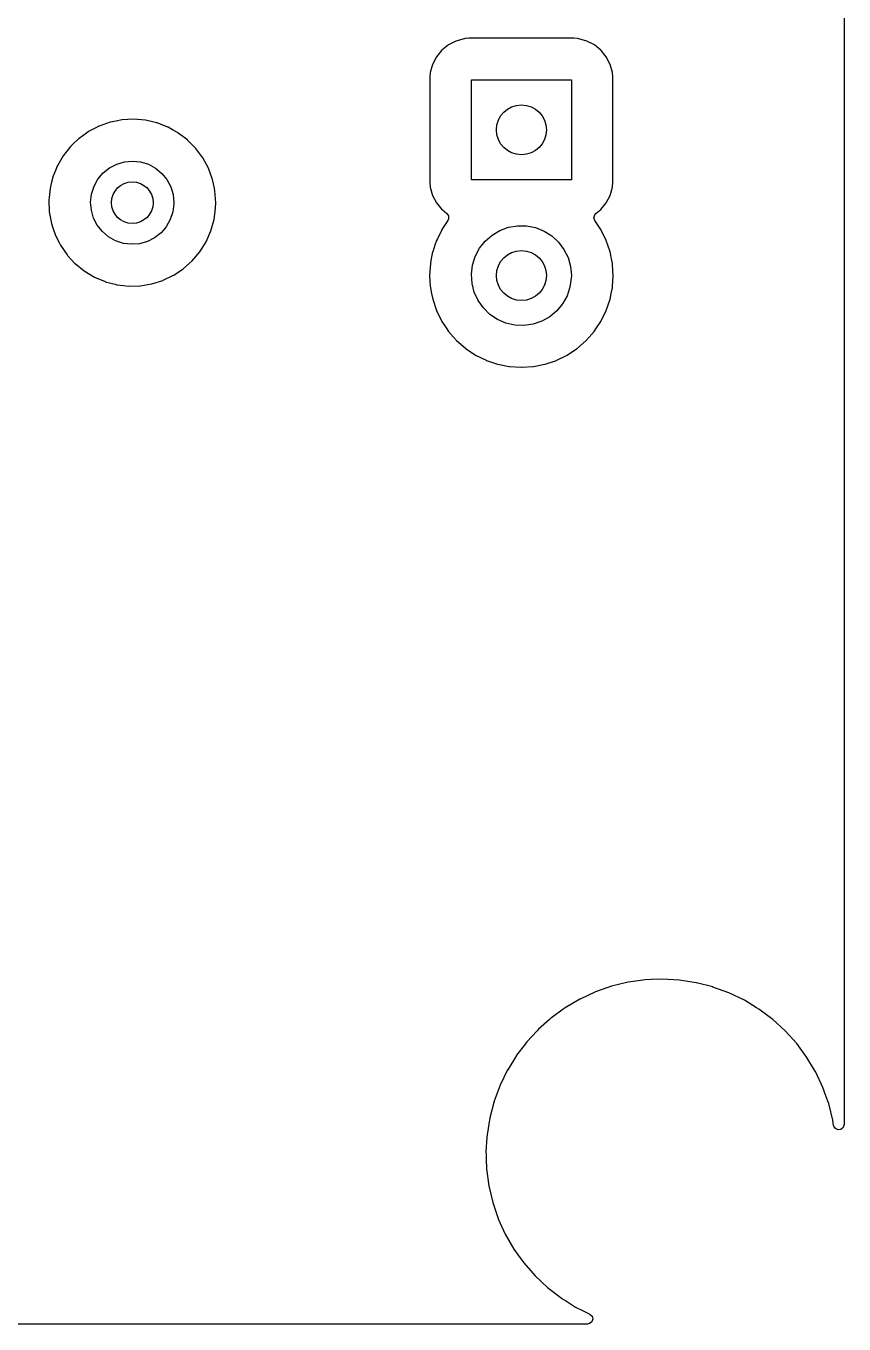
# Model space of a CAD drawing. Extents: x 1.63 to 4.81, y -6.15 to -3.83.
# Drawn here: x 4.032 to 4.806, y -6.148 to -4.92 of the extents above; entities that cross this region are included whole.
import ezdxf

# ---------------------------------------------------------------- set-up
doc = ezdxf.new("R2010")
doc.units = 0
doc.header["$MEASUREMENT"] = 0
doc.layers.add('BLACK', color=7, linetype='CONTINUOUS')

msp = doc.modelspace()

# ---------------------------------------------------------------- linework, layer by layer
at = {"layer": 'BLACK', "linetype": 'CONTINUOUS'}
for p, q in [((4.80569, -4.01546), (4.80569, -5.95961)), ((4.43864, -4.9347), (4.43155, -4.9384)), ((4.44634, -4.93249), (4.43864, -4.9347)), ((4.44758, -4.93238), (4.44634, -4.93249)), ((4.45096, -4.93208), (4.44758, -4.93238)), ((4.45107, -4.93207), (4.45096, -4.93208)), ((4.45096, -4.93208), (4.45096, -4.93208)), ((4.55011, -4.93207), (4.45107, -4.93207)), ((4.55022, -4.93208), (4.55011, -4.93207)), ((4.5536, -4.93238), (4.55022, -4.93208)), ((4.55022, -4.93208), (4.55022, -4.93208)), ((4.55485, -4.93249), (4.5536, -4.93238)), ((4.56254, -4.9347), (4.55485, -4.93249)), ((4.56963, -4.9384), (4.56254, -4.9347)), ((4.42519, -4.94365), (4.42164, -4.94801)), ((4.42535, -4.94346), (4.42519, -4.94365)), ((4.43155, -4.9384), (4.42535, -4.94346)), ((4.57583, -4.94346), (4.56963, -4.9384)), ((4.57599, -4.94365), (4.57583, -4.94346)), ((4.57954, -4.94801), (4.57599, -4.94365)), ((4.41658, -4.95675), (4.41438, -4.96445)), ((4.42029, -4.94966), (4.41658, -4.95675)), ((4.42164, -4.94801), (4.42029, -4.94966)), ((4.58089, -4.94966), (4.57954, -4.94801)), ((4.5846, -4.95675), (4.58089, -4.94966)), ((4.5868, -4.96445), (4.5846, -4.95675)), ((4.414, -4.96864), (4.41396, -4.96918)), ((4.41396, -4.96918), (4.41396, -5.06822)), ((4.41436, -4.96468), (4.414, -4.96864)), ((4.41438, -4.96445), (4.41436, -4.96468)), ((4.45335, -5.06594), (4.45335, -4.97146)), ((4.45335, -4.97146), (4.54783, -4.97146)), ((4.54783, -4.97146), (4.54783, -5.06594)), ((4.58682, -4.96468), (4.5868, -4.96445)), ((4.58718, -4.96864), (4.58682, -4.96468)), ((4.58722, -4.96918), (4.58718, -4.96864)), ((4.58722, -5.06822), (4.58722, -4.96918)), ((4.12278, -5.00926), (4.11735, -5.01034)), ((4.12296, -5.00925), (4.12278, -5.00926)), ((4.13374, -5.00866), (4.12296, -5.00925)), ((4.12296, -5.00925), (4.12296, -5.00925)), ((4.13392, -5.00865), (4.13374, -5.00866)), ((4.13374, -5.00866), (4.13374, -5.00866)), ((4.14503, -5.00961), (4.13392, -5.00865)), ((4.09128, -5.02037), (4.08941, -5.02171)), ((4.09142, -5.02027), (4.09128, -5.02037)), ((4.09128, -5.02037), (4.09128, -5.02037)), ((4.09814, -5.01678), (4.09142, -5.02027)), ((4.10116, -5.01521), (4.09814, -5.01678)), ((4.10132, -5.01513), (4.10116, -5.01521)), ((4.10116, -5.01521), (4.10116, -5.01521)), ((4.10148, -5.01507), (4.10132, -5.01513)), ((4.11168, -5.01149), (4.10148, -5.01507)), ((4.10148, -5.01507), (4.10148, -5.01507)), ((4.11184, -5.01144), (4.11168, -5.01149)), ((4.11201, -5.0114), (4.11184, -5.01144)), ((4.11735, -5.01034), (4.11201, -5.0114)), ((4.11201, -5.0114), (4.11201, -5.0114)), ((4.15193, -5.01121), (4.14503, -5.00961)), ((4.15572, -5.01209), (4.15193, -5.01121)), ((4.15589, -5.01213), (4.15572, -5.01209)), ((4.15572, -5.01209), (4.15572, -5.01209)), ((4.15606, -5.01219), (4.15589, -5.01213)), ((4.16613, -5.01609), (4.15606, -5.01219)), ((4.15606, -5.01219), (4.15606, -5.01219)), ((4.1663, -5.01615), (4.16613, -5.01609)), ((4.16613, -5.01609), (4.16613, -5.01609)), ((4.16645, -5.01624), (4.1663, -5.01615)), ((4.17071, -5.01862), (4.16645, -5.01624)), ((4.16645, -5.01624), (4.16645, -5.01624)), ((4.17603, -5.0216), (4.17071, -5.01862)), ((4.07546, -5.03333), (4.07428, -5.03446)), ((4.08222, -5.02688), (4.07546, -5.03333)), ((4.08235, -5.02676), (4.08222, -5.02688)), ((4.08222, -5.02688), (4.08222, -5.02688)), ((4.08941, -5.02171), (4.08235, -5.02676)), ((4.17617, -5.02171), (4.17603, -5.0216)), ((4.18476, -5.02826), (4.17617, -5.02171)), ((4.17617, -5.02171), (4.17617, -5.02171)), ((4.1849, -5.02837), (4.18476, -5.02826)), ((4.18476, -5.02826), (4.18476, -5.02826)), ((4.18838, -5.03191), (4.1849, -5.02837)), ((4.19173, -5.03532), (4.18838, -5.03191)), ((4.06737, -5.04322), (4.06485, -5.04756)), ((4.07428, -5.03446), (4.06737, -5.04322)), ((4.19272, -5.03632), (4.19173, -5.03532)), ((4.19935, -5.04529), (4.19272, -5.03632)), ((4.20464, -5.0551), (4.19935, -5.04529)), ((4.06002, -5.05717), (4.05758, -5.0632)), ((4.0617, -5.05302), (4.06002, -5.05717)), ((4.06177, -5.05286), (4.0617, -5.05302)), ((4.06186, -5.05271), (4.06177, -5.05286)), ((4.06485, -5.04756), (4.06186, -5.05271)), ((4.06186, -5.05271), (4.06186, -5.05271)), ((4.10513, -5.05947), (4.11112, -5.05465)), ((4.11112, -5.05465), (4.11793, -5.0511)), ((4.11793, -5.0511), (4.1253, -5.04893)), ((4.1253, -5.04893), (4.13295, -5.04823)), ((4.13295, -5.04823), (4.14059, -5.04903)), ((4.14059, -5.04903), (4.14793, -5.0513)), ((4.14793, -5.0513), (4.15469, -5.05496)), ((4.15469, -5.05496), (4.16061, -5.05986)), ((4.2085, -5.06557), (4.20464, -5.0551)), ((4.05631, -5.06833), (4.05489, -5.07402)), ((4.05754, -5.06337), (4.05631, -5.06833)), ((4.05758, -5.0632), (4.05754, -5.06337)), ((4.05754, -5.06337), (4.05754, -5.06337)), ((4.09649, -5.07209), (4.10019, -5.06536)), ((4.10019, -5.06536), (4.10513, -5.05947)), ((4.16061, -5.05986), (4.16547, -5.06581)), ((4.16547, -5.06581), (4.16908, -5.0726)), ((4.20854, -5.06574), (4.2085, -5.06557)), ((4.21032, -5.07402), (4.20854, -5.06574)), ((4.20854, -5.06574), (4.20854, -5.06574)), ((4.41396, -5.06822), (4.41438, -5.07296)), ((4.54783, -5.06594), (4.45335, -5.06594)), ((4.5868, -5.07296), (4.58722, -5.06822)), ((4.05399, -5.08281), (4.05376, -5.08512)), ((4.05487, -5.0742), (4.05399, -5.08281)), ((4.05489, -5.07402), (4.05487, -5.0742)), ((4.05487, -5.0742), (4.05487, -5.0742)), ((4.09331, -5.08705), (4.09417, -5.07941)), ((4.09417, -5.07941), (4.09649, -5.07209)), ((4.16908, -5.0726), (4.1713, -5.07995)), ((4.1713, -5.07995), (4.17205, -5.0876)), ((4.21085, -5.07647), (4.21032, -5.07402)), ((4.21164, -5.0876), (4.21085, -5.07647)), ((4.41438, -5.07296), (4.41658, -5.08065)), ((4.41658, -5.08065), (4.42029, -5.08774)), ((4.58089, -5.08774), (4.5846, -5.08065)), ((4.5846, -5.08065), (4.5868, -5.07296)), ((4.05376, -5.08512), (4.05419, -5.09626)), ((4.09395, -5.09471), (4.09331, -5.08705)), ((4.09607, -5.10209), (4.09395, -5.09471)), ((4.17203, -5.0887), (4.17107, -5.09632)), ((4.17205, -5.0876), (4.17203, -5.0887)), ((4.21109, -5.09547), (4.21147, -5.09268)), ((4.21147, -5.09268), (4.21148, -5.09256)), ((4.21147, -5.09268), (4.21147, -5.09268)), ((4.21148, -5.09256), (4.21164, -5.0876)), ((4.42029, -5.08774), (4.42535, -5.09394)), ((4.42535, -5.09394), (4.42554, -5.0941)), ((4.42554, -5.0941), (4.42554, -5.0941)), ((4.42554, -5.0941), (4.43017, -5.09787)), ((4.57101, -5.09787), (4.57564, -5.0941)), ((4.57564, -5.0941), (4.57583, -5.09394)), ((4.57564, -5.0941), (4.57564, -5.0941)), ((4.57583, -5.09394), (4.58089, -5.08774)), ((4.05419, -5.09626), (4.0562, -5.10724)), ((4.0562, -5.10724), (4.05762, -5.11151)), ((4.09958, -5.10893), (4.09607, -5.10209)), ((4.16864, -5.10361), (4.16485, -5.11029)), ((4.17107, -5.09632), (4.16864, -5.10361)), ((4.20697, -5.11435), (4.21, -5.10361)), ((4.21, -5.10361), (4.21109, -5.09547)), ((4.43116, -5.10447), (4.4267, -5.11114)), ((4.43017, -5.09787), (4.43175, -5.10018)), ((4.43183, -5.10297), (4.43116, -5.10447)), ((4.43175, -5.10018), (4.43183, -5.10297)), ((4.56919, -5.1018), (4.56993, -5.09911)), ((4.57002, -5.10447), (4.56919, -5.1018)), ((4.56993, -5.09911), (4.57101, -5.09787)), ((4.57448, -5.11114), (4.57002, -5.10447)), ((4.05762, -5.11151), (4.05935, -5.11667)), ((4.05935, -5.11667), (4.05973, -5.11782)), ((4.05973, -5.11782), (4.05981, -5.11797)), ((4.05981, -5.11797), (4.05981, -5.11797)), ((4.05981, -5.11797), (4.06379, -5.12594)), ((4.10436, -5.11495), (4.09958, -5.10893)), ((4.11021, -5.11993), (4.10436, -5.11495)), ((4.15983, -5.11611), (4.15377, -5.12084)), ((4.16485, -5.11029), (4.15983, -5.11611)), ((4.20246, -5.12455), (4.20697, -5.11435)), ((4.42533, -5.11323), (4.42117, -5.12167)), ((4.4254, -5.11309), (4.42533, -5.11323)), ((4.42533, -5.11323), (4.42533, -5.11323)), ((4.4267, -5.11114), (4.4254, -5.11309)), ((4.46632, -5.12398), (4.47282, -5.11827)), ((4.47282, -5.11827), (4.48025, -5.11385)), ((4.48025, -5.11385), (4.48836, -5.11086)), ((4.48836, -5.11086), (4.49688, -5.1094)), ((4.49688, -5.1094), (4.50553, -5.10951)), ((4.50553, -5.10951), (4.51401, -5.1112)), ((4.51401, -5.1112), (4.52204, -5.1144)), ((4.52204, -5.1144), (4.52935, -5.11901)), ((4.52935, -5.11901), (4.5357, -5.12488)), ((4.57578, -5.11309), (4.57448, -5.11114)), ((4.57585, -5.11323), (4.57578, -5.11309)), ((4.58001, -5.12167), (4.57585, -5.11323)), ((4.57585, -5.11323), (4.57585, -5.11323)), ((4.06379, -5.12594), (4.06471, -5.12779)), ((4.06471, -5.12779), (4.07105, -5.13697)), ((4.11692, -5.12368), (4.11021, -5.11993)), ((4.12422, -5.12605), (4.11692, -5.12368)), ((4.13185, -5.12696), (4.12422, -5.12605)), ((4.13951, -5.12637), (4.13185, -5.12696)), ((4.14691, -5.1243), (4.13951, -5.12637)), ((4.15377, -5.12084), (4.14691, -5.1243)), ((4.19656, -5.13401), (4.20246, -5.12455)), ((4.41884, -5.12779), (4.41673, -5.13403)), ((4.42033, -5.12343), (4.41884, -5.12779)), ((4.42038, -5.12327), (4.42033, -5.12343)), ((4.42033, -5.12343), (4.42033, -5.12343)), ((4.42117, -5.12167), (4.42038, -5.12327)), ((4.45694, -5.13842), (4.46097, -5.13077)), ((4.46097, -5.13077), (4.46632, -5.12398)), ((4.5357, -5.12488), (4.54087, -5.13181)), ((4.54087, -5.13181), (4.5447, -5.13957)), ((4.5808, -5.12327), (4.58001, -5.12167)), ((4.58085, -5.12343), (4.5808, -5.12327)), ((4.58234, -5.12779), (4.58085, -5.12343)), ((4.58085, -5.12343), (4.58085, -5.12343)), ((4.58445, -5.13403), (4.58234, -5.12779)), ((4.07105, -5.13697), (4.07117, -5.1371)), ((4.07117, -5.1371), (4.07848, -5.145)), ((4.18107, -5.14999), (4.18938, -5.14255)), ((4.18938, -5.14255), (4.19656, -5.13401)), ((4.41506, -5.14241), (4.41451, -5.14516)), ((4.4167, -5.13418), (4.41506, -5.14241)), ((4.41673, -5.13403), (4.4167, -5.13418)), ((4.4167, -5.13418), (4.4167, -5.13418)), ((4.45438, -5.14667), (4.45694, -5.13842)), ((4.5447, -5.13957), (4.54704, -5.14789)), ((4.58448, -5.13418), (4.58445, -5.13403)), ((4.58612, -5.14241), (4.58448, -5.13418)), ((4.58448, -5.13418), (4.58448, -5.13418)), ((4.58667, -5.14516), (4.58612, -5.14241)), ((4.07848, -5.145), (4.07862, -5.14516)), ((4.07862, -5.14516), (4.07876, -5.14527)), ((4.07876, -5.14527), (4.08714, -5.15209)), ((4.08714, -5.15209), (4.08714, -5.15209)), ((4.08714, -5.15209), (4.08727, -5.1522)), ((4.08727, -5.1522), (4.09683, -5.15795)), ((4.1619, -5.16094), (4.17115, -5.1565)), ((4.17115, -5.1565), (4.17164, -5.15626)), ((4.17164, -5.15626), (4.1718, -5.15619)), ((4.17164, -5.15626), (4.17164, -5.15626)), ((4.1718, -5.15619), (4.17386, -5.15481)), ((4.17386, -5.15481), (4.18093, -5.15009)), ((4.18093, -5.15009), (4.18107, -5.14999)), ((4.18093, -5.15009), (4.18093, -5.15009)), ((4.41405, -5.15229), (4.41377, -5.1565)), ((4.41377, -5.1565), (4.41378, -5.15666)), ((4.4145, -5.14533), (4.41405, -5.15229)), ((4.41451, -5.14516), (4.4145, -5.14533)), ((4.4145, -5.14533), (4.4145, -5.14533)), ((4.45336, -5.15526), (4.45438, -5.14667)), ((4.45393, -5.16389), (4.45336, -5.15526)), ((4.54704, -5.14789), (4.54783, -5.1565)), ((4.54783, -5.1565), (4.54777, -5.15897)), ((4.58668, -5.14533), (4.58667, -5.14516)), ((4.58713, -5.15229), (4.58668, -5.14533)), ((4.58668, -5.14533), (4.58668, -5.14533)), ((4.58741, -5.1565), (4.58713, -5.15229)), ((4.5874, -5.15666), (4.58741, -5.1565)), ((4.09683, -5.15795), (4.09699, -5.15802)), ((4.09699, -5.15802), (4.09699, -5.15802)), ((4.09699, -5.15802), (4.10694, -5.16223)), ((4.10694, -5.16223), (4.10694, -5.16223)), ((4.10694, -5.16223), (4.1071, -5.1623)), ((4.1071, -5.1623), (4.11104, -5.16335)), ((4.11104, -5.16335), (4.11771, -5.16512)), ((4.11771, -5.16512), (4.11771, -5.16512)), ((4.11771, -5.16512), (4.11788, -5.16516)), ((4.11788, -5.16516), (4.11805, -5.16518)), ((4.11805, -5.16518), (4.11806, -5.16518)), ((4.11806, -5.16518), (4.12425, -5.16591)), ((4.12425, -5.16591), (4.12896, -5.16647)), ((4.12896, -5.16647), (4.14011, -5.16621)), ((4.14011, -5.16621), (4.14028, -5.16618)), ((4.14028, -5.16618), (4.15094, -5.16441)), ((4.15094, -5.16441), (4.15111, -5.16438)), ((4.15094, -5.16441), (4.15094, -5.16441)), ((4.15111, -5.16438), (4.15128, -5.16432)), ((4.15128, -5.16432), (4.16158, -5.16107)), ((4.15128, -5.16432), (4.15128, -5.16432)), ((4.16158, -5.16107), (4.16174, -5.16101)), ((4.16158, -5.16107), (4.16158, -5.16107)), ((4.16174, -5.16101), (4.1619, -5.16094)), ((4.1619, -5.16094), (4.1619, -5.16094)), ((4.41378, -5.15666), (4.41442, -5.16647)), ((4.41442, -5.16647), (4.41451, -5.16783)), ((4.41451, -5.16783), (4.41455, -5.16799)), ((4.41455, -5.16799), (4.41455, -5.16799)), ((4.41455, -5.16799), (4.41567, -5.17364)), ((4.45606, -5.17227), (4.45393, -5.16389)), ((4.54653, -5.16752), (4.54375, -5.17571)), ((4.54777, -5.15897), (4.54653, -5.16752)), ((4.58551, -5.17364), (4.58664, -5.16799)), ((4.58664, -5.16799), (4.58667, -5.16783)), ((4.58664, -5.16799), (4.58664, -5.16799)), ((4.58667, -5.16783), (4.58676, -5.16647)), ((4.58676, -5.16647), (4.5874, -5.15666)), ((4.41567, -5.17364), (4.41673, -5.17897)), ((4.41673, -5.17897), (4.42038, -5.18972)), ((4.45968, -5.18012), (4.45606, -5.17227)), ((4.46467, -5.18718), (4.45968, -5.18012)), ((4.54375, -5.17571), (4.53953, -5.18326)), ((4.5808, -5.18972), (4.58445, -5.17897)), ((4.58445, -5.17897), (4.58551, -5.17364)), ((4.42038, -5.18972), (4.42045, -5.18987)), ((4.42045, -5.18987), (4.42045, -5.18987)), ((4.42045, -5.18987), (4.42532, -5.19975)), ((4.47086, -5.19321), (4.46467, -5.18718)), ((4.47805, -5.19801), (4.47086, -5.19321)), ((4.534, -5.1899), (4.52735, -5.19543)), ((4.53953, -5.18326), (4.534, -5.1899)), ((4.57586, -5.19975), (4.58073, -5.18987)), ((4.58073, -5.18987), (4.5808, -5.18972)), ((4.58073, -5.18987), (4.58073, -5.18987)), ((4.42532, -5.19975), (4.4254, -5.19991)), ((4.4254, -5.19991), (4.42549, -5.20004)), ((4.42549, -5.20004), (4.42948, -5.20601)), ((4.48599, -5.20143), (4.47805, -5.19801)), ((4.49442, -5.20334), (4.48599, -5.20143)), ((4.50306, -5.20368), (4.49442, -5.20334)), ((4.51162, -5.20243), (4.50306, -5.20368)), ((4.51981, -5.19966), (4.51162, -5.20243)), ((4.52735, -5.19543), (4.51981, -5.19966)), ((4.5717, -5.20601), (4.57569, -5.20004)), ((4.57569, -5.20004), (4.57578, -5.19991)), ((4.57578, -5.19991), (4.57586, -5.19975)), ((4.42948, -5.20601), (4.43171, -5.20935)), ((4.43171, -5.20935), (4.43182, -5.20947)), ((4.43182, -5.20947), (4.43182, -5.20947)), ((4.43182, -5.20947), (4.4365, -5.21481)), ((4.4365, -5.21481), (4.4392, -5.21789)), ((4.4392, -5.21789), (4.43932, -5.21799)), ((4.43932, -5.21799), (4.44762, -5.22527)), ((4.55357, -5.22527), (4.56186, -5.21799)), ((4.56186, -5.21799), (4.56198, -5.21789)), ((4.56198, -5.21789), (4.56468, -5.21481)), ((4.56468, -5.21481), (4.56936, -5.20947)), ((4.56936, -5.20947), (4.56947, -5.20935)), ((4.56936, -5.20947), (4.56936, -5.20947)), ((4.56947, -5.20935), (4.5717, -5.20601)), ((4.44762, -5.22527), (4.44762, -5.22527)), ((4.44762, -5.22527), (4.44774, -5.22537)), ((4.44774, -5.22537), (4.44787, -5.22546)), ((4.44787, -5.22546), (4.44787, -5.22547)), ((4.44787, -5.22547), (4.4485, -5.22589)), ((4.4485, -5.22589), (4.45718, -5.23168)), ((4.544, -5.23168), (4.55268, -5.22589)), ((4.55268, -5.22589), (4.55331, -5.22547)), ((4.55331, -5.22546), (4.55344, -5.22537)), ((4.55331, -5.22547), (4.55331, -5.22546)), ((4.55344, -5.22537), (4.55356, -5.22527)), ((4.55356, -5.22527), (4.55357, -5.22527)), ((4.45718, -5.23168), (4.45733, -5.23176)), ((4.45733, -5.23176), (4.45733, -5.23176)), ((4.45733, -5.23176), (4.46722, -5.23664)), ((4.46722, -5.23664), (4.46737, -5.23671)), ((4.46737, -5.23671), (4.46752, -5.23676)), ((4.46752, -5.23676), (4.46752, -5.23676)), ((4.46752, -5.23676), (4.47797, -5.24031)), ((4.47797, -5.24031), (4.47797, -5.24031)), ((4.47797, -5.24031), (4.47812, -5.24036)), ((4.47812, -5.24036), (4.47828, -5.24039)), ((4.47828, -5.24039), (4.47828, -5.24039)), ((4.47828, -5.24039), (4.4891, -5.24254)), ((4.4891, -5.24254), (4.4891, -5.24254)), ((4.4891, -5.24254), (4.48926, -5.24257)), ((4.51192, -5.24257), (4.51208, -5.24254)), ((4.51208, -5.24254), (4.5229, -5.24039)), ((4.51208, -5.24254), (4.51208, -5.24254)), ((4.5229, -5.24039), (4.52306, -5.24036)), ((4.5229, -5.24039), (4.5229, -5.24039)), ((4.52306, -5.24036), (4.52321, -5.24031)), ((4.52321, -5.24031), (4.52322, -5.24031)), ((4.52322, -5.24031), (4.53366, -5.23676)), ((4.53366, -5.23676), (4.53382, -5.23671)), ((4.53366, -5.23676), (4.53366, -5.23676)), ((4.53382, -5.23671), (4.53396, -5.23664)), ((4.53396, -5.23664), (4.54385, -5.23176)), ((4.54385, -5.23176), (4.544, -5.23168)), ((4.54385, -5.23176), (4.54385, -5.23176)), ((4.48926, -5.24257), (4.48942, -5.24258)), ((4.48942, -5.24258), (4.48942, -5.24258)), ((4.48942, -5.24258), (4.50043, -5.24331)), ((4.50043, -5.24331), (4.50059, -5.24332)), ((4.50059, -5.24332), (4.50075, -5.24331)), ((4.50075, -5.24331), (4.51176, -5.24258)), ((4.51176, -5.24258), (4.51192, -5.24257)), ((4.51176, -5.24258), (4.51176, -5.24258)), ((4.58593, -5.82876), (4.57065, -5.83408)), ((4.60165, -5.82496), (4.58593, -5.82876)), ((4.60888, -5.82394), (4.60165, -5.82496)), ((4.61755, -5.82272), (4.60888, -5.82394)), ((4.61767, -5.82271), (4.61755, -5.82272)), ((4.61755, -5.82272), (4.61755, -5.82272)), ((4.62324, -5.82247), (4.61767, -5.82271)), ((4.63371, -5.82203), (4.62324, -5.82247)), ((4.63383, -5.82203), (4.63371, -5.82203)), ((4.63371, -5.82203), (4.63371, -5.82203)), ((4.64998, -5.82293), (4.63383, -5.82203)), ((4.66597, -5.82541), (4.64998, -5.82293)), ((4.66609, -5.82544), (4.66597, -5.82541)), ((4.68152, -5.8294), (4.66609, -5.82544)), ((4.66609, -5.82544), (4.66609, -5.82544)), ((4.68164, -5.82943), (4.68152, -5.8294)), ((4.68152, -5.8294), (4.68152, -5.8294)), ((4.68175, -5.82947), (4.68164, -5.82943)), ((4.69673, -5.83492), (4.68175, -5.82947)), ((4.68175, -5.82947), (4.68175, -5.82947)), ((4.55597, -5.84087), (4.54202, -5.84905)), ((4.55608, -5.84082), (4.55597, -5.84087)), ((4.57054, -5.83413), (4.55608, -5.84082)), ((4.55608, -5.84082), (4.55608, -5.84082)), ((4.57065, -5.83408), (4.57054, -5.83413)), ((4.69684, -5.83496), (4.69673, -5.83492)), ((4.71143, -5.84195), (4.69684, -5.83496)), ((4.71153, -5.84201), (4.71143, -5.84195)), ((4.72305, -5.84899), (4.71153, -5.84201)), ((4.71153, -5.84201), (4.71153, -5.84201)), ((4.54015, -5.8504), (4.52903, -5.85849)), ((4.54202, -5.84905), (4.54015, -5.8504)), ((4.72526, -5.85033), (4.72305, -5.84899)), ((4.73822, -5.86002), (4.72526, -5.85033)), ((4.52728, -5.86002), (4.51683, -5.8693)), ((4.52884, -5.85864), (4.52728, -5.86002)), ((4.52893, -5.85856), (4.52884, -5.85864)), ((4.52884, -5.85864), (4.52884, -5.85864)), ((4.52903, -5.85849), (4.52893, -5.85856)), ((4.52903, -5.85849), (4.52903, -5.85849)), ((4.75016, -5.87093), (4.73822, -5.86002)), ((4.5154, -5.87085), (4.50584, -5.88117)), ((4.51675, -5.86939), (4.5154, -5.87085)), ((4.51683, -5.8693), (4.51675, -5.86939)), ((4.51675, -5.86939), (4.51675, -5.86939)), ((4.76099, -5.88295), (4.75016, -5.87093)), ((4.50441, -5.88305), (4.49606, -5.89405)), ((4.50577, -5.88127), (4.50441, -5.88305)), ((4.50584, -5.88117), (4.50577, -5.88127)), ((4.50577, -5.88127), (4.50577, -5.88127)), ((4.77059, -5.89597), (4.76099, -5.88295)), ((4.496, -5.89416), (4.48765, -5.90773)), ((4.49606, -5.89405), (4.496, -5.89416)), ((4.77065, -5.89608), (4.77059, -5.89597)), ((4.77772, -5.90794), (4.77065, -5.89608)), ((4.48758, -5.90783), (4.48049, -5.92237)), ((4.48765, -5.90773), (4.48758, -5.90783)), ((4.48765, -5.90773), (4.48765, -5.90773)), ((4.77887, -5.90987), (4.77772, -5.90794)), ((4.78576, -5.9245), (4.77887, -5.90987)), ((4.48049, -5.92237), (4.47485, -5.93753)), ((4.78854, -5.93232), (4.78576, -5.9245)), ((4.47485, -5.93753), (4.47072, -5.95317)), ((4.7904, -5.93753), (4.78854, -5.93232)), ((4.79118, -5.93974), (4.7904, -5.93753)), ((4.7951, -5.95544), (4.79118, -5.93974)), ((4.47072, -5.95317), (4.46814, -5.96914)), ((4.79512, -5.95556), (4.7951, -5.95544)), ((4.79582, -5.96034), (4.79512, -5.95556)), ((4.79597, -5.96101), (4.79582, -5.96034)), ((4.79748, -5.96336), (4.79597, -5.96101)), ((4.80002, -5.96452), (4.79748, -5.96336)), ((4.80279, -5.96413), (4.80002, -5.96452)), ((4.8049, -5.9623), (4.80279, -5.96413)), ((4.80569, -5.95961), (4.8049, -5.9623)), ((4.46799, -5.97144), (4.46712, -5.98529)), ((4.46813, -5.96926), (4.46799, -5.97144)), ((4.46814, -5.96914), (4.46813, -5.96926)), ((4.46813, -5.96926), (4.46813, -5.96926)), ((4.46712, -5.98529), (4.46712, -5.98541)), ((4.46712, -5.98541), (4.4672, -5.9876)), ((4.4672, -5.9876), (4.4672, -5.9876)), ((4.4672, -5.9876), (4.46736, -5.99222)), ((4.46736, -5.99222), (4.46768, -6.00145)), ((4.46768, -6.00145), (4.46982, -6.01749)), ((4.46982, -6.01749), (4.47352, -6.03324)), ((4.47352, -6.03324), (4.47356, -6.03335)), ((4.47356, -6.03335), (4.47356, -6.03335)), ((4.47356, -6.03335), (4.47869, -6.04844)), ((4.47869, -6.04844), (4.47869, -6.04844)), ((4.47869, -6.04844), (4.47873, -6.04855)), ((4.47873, -6.04855), (4.48541, -6.06328)), ((4.48541, -6.06328), (4.4935, -6.07729)), ((4.4935, -6.07729), (4.49357, -6.07739)), ((4.49357, -6.07739), (4.49357, -6.07739)), ((4.49357, -6.07739), (4.49754, -6.08294)), ((4.49754, -6.08294), (4.50292, -6.09044)), ((4.50292, -6.09044), (4.51357, -6.10262)), ((4.51357, -6.10262), (4.52537, -6.11369)), ((4.52537, -6.11369), (4.53818, -6.12356)), ((4.53818, -6.12356), (4.53828, -6.12362)), ((4.53828, -6.12362), (4.53828, -6.12362)), ((4.53828, -6.12362), (4.54324, -6.12672)), ((4.54324, -6.12672), (4.5519, -6.13213)), ((4.5519, -6.13213), (4.55834, -6.13533)), ((4.55834, -6.13533), (4.56534, -6.1388)), ((4.56534, -6.1388), (4.5674, -6.1407)), ((4.56314, -6.14821), (1.86427, -6.14821)), ((4.56505, -6.14782), (4.56314, -6.14821)), ((4.56722, -6.14606), (4.56505, -6.14782)), ((4.5681, -6.14341), (4.56722, -6.14606)), ((4.5674, -6.1407), (4.5681, -6.14341))]:
    msp.add_line(p, q, dxfattribs=at)
at = {"layer": 'BLACK'}
for centre, radius in [((4.50059, -5.0187), 0.02362), ((4.13268, -5.0876), 0.01969), ((4.50059, -5.1565), 0.02362)]:
    msp.add_circle(centre, radius, dxfattribs=at)

doc.saveas('drawing.dxf')
